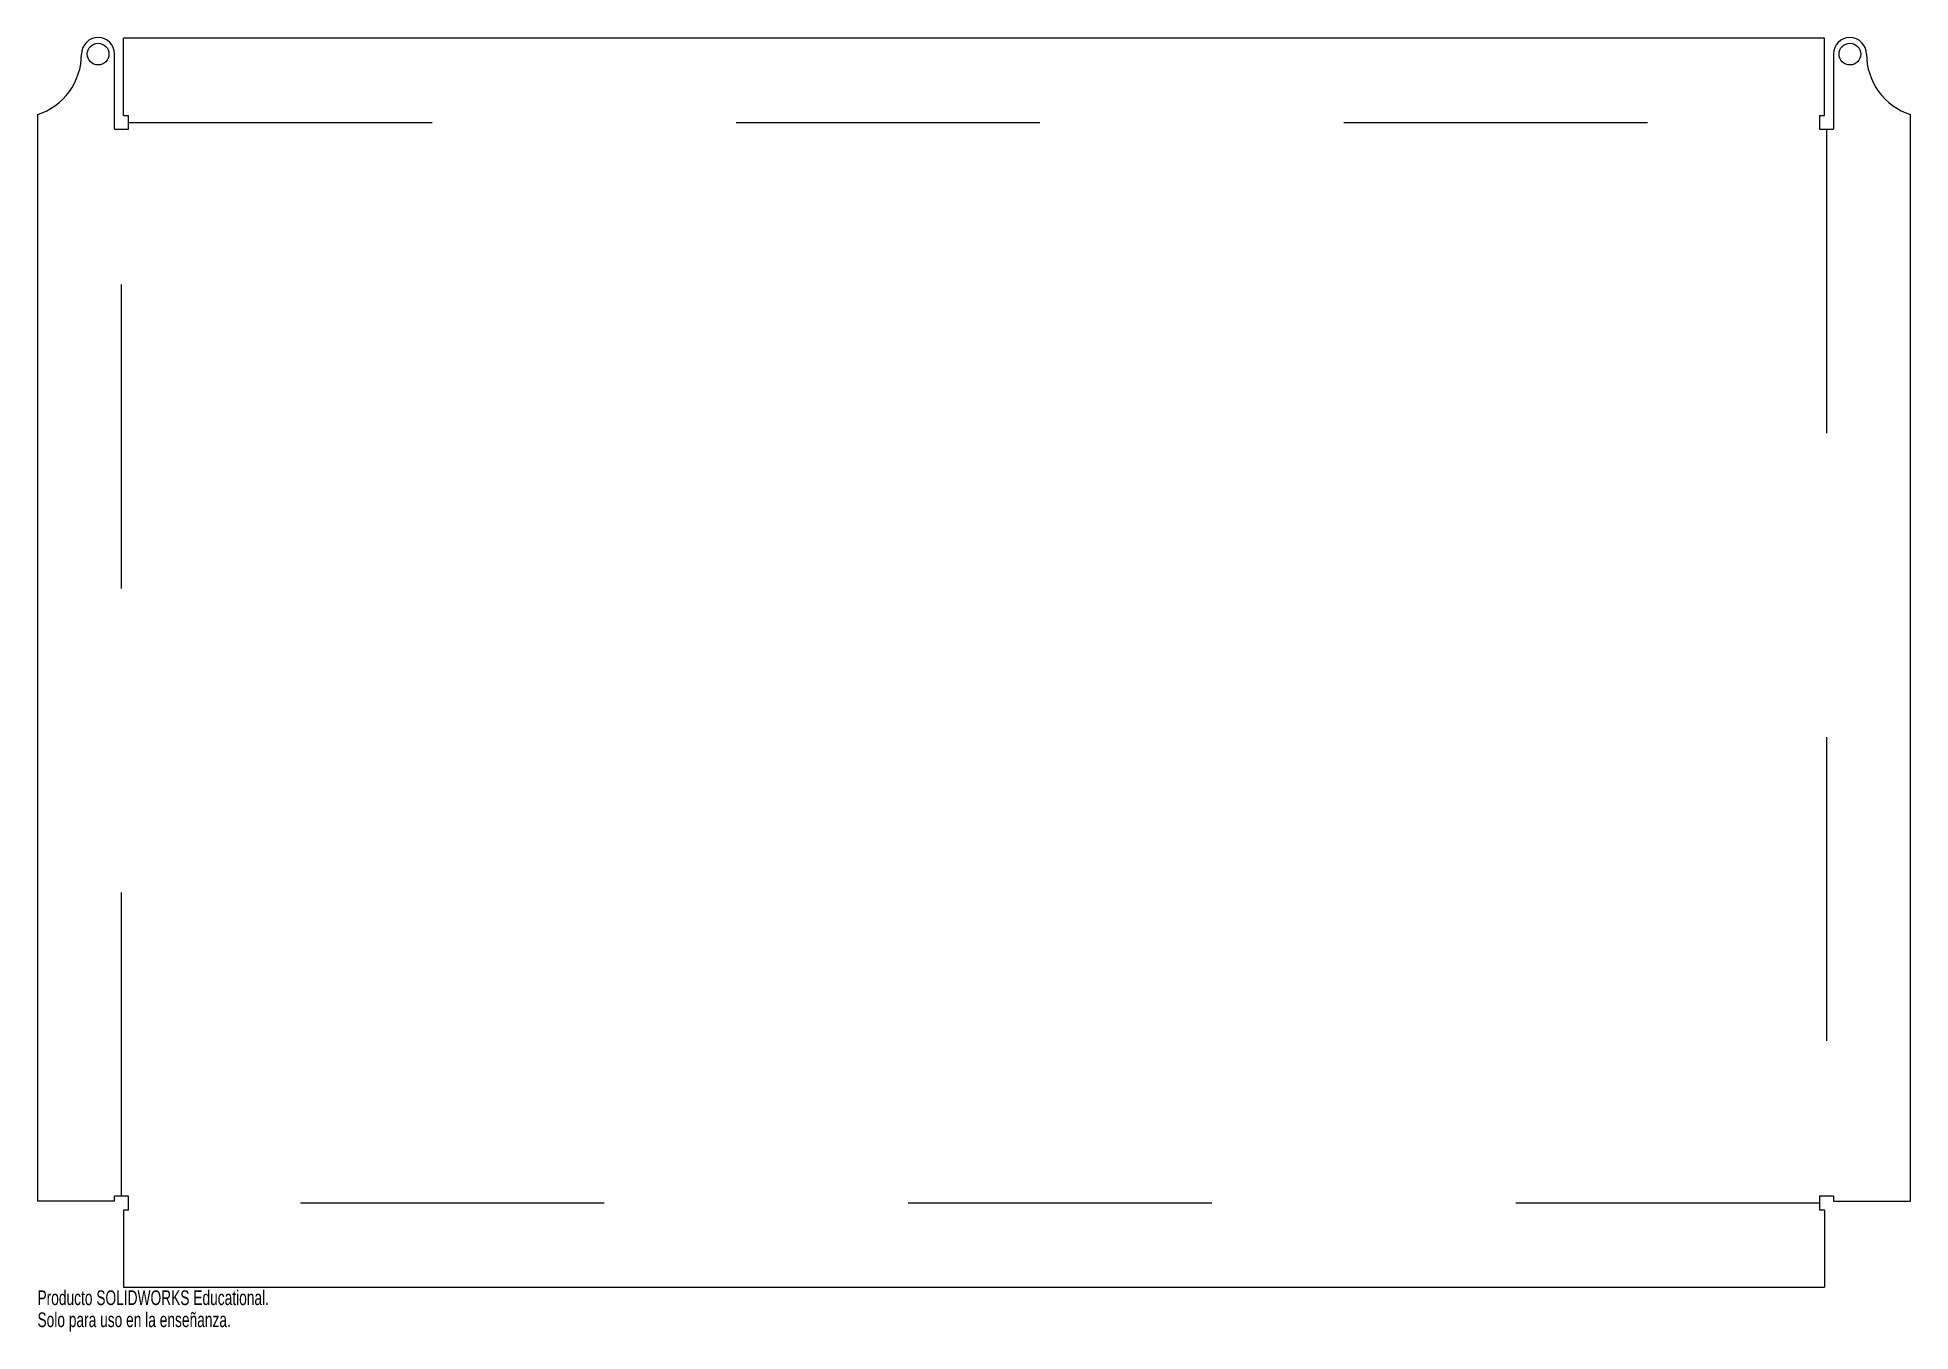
# Model space of a CAD drawing. Header units: metres. Extents: x 0.019 to 0.635, y 0.004 to 0.43.
import ezdxf

# ---------------------------------------------------------------- set-up
doc = ezdxf.new("R2010")
doc.units = ezdxf.units.M
doc.linetypes.add('HIDDEN', pattern=[0.001905, 0.00127, -0.000635])
doc.styles.add('SLDTEXTSTYLE0', font='TXT', dxfattribs={"width": 0.7})

msp = doc.modelspace()

# ---------------------------------------------------------------- linework, layer by layer
at = {"color": 7, "linetype": 'Continuous', "lineweight": 25}
for p, q in [((0.0471, 0.4044), (0.0471, 0.4298)), ((0.60695, 0.4298), (0.0471, 0.4298)), ((0.60695, 0.4044), (0.60695, 0.4298)), ((0.04416, 0.39985), (0.04416, 0.4246)), ((0.60989, 0.4246), (0.60989, 0.39985)), ((0.01876, 0.40466), (0.01876, 0.0471)), ((0.0471, 0.4044), (0.04871, 0.4044)), ((0.04871, 0.39985), (0.04871, 0.4044)), ((0.60534, 0.4044), (0.60695, 0.4044)), ((0.60534, 0.4044), (0.60534, 0.39985)), ((0.63529, 0.0471), (0.63529, 0.40466)), ((0.04416, 0.39985), (0.04871, 0.39985)), ((0.60534, 0.39985), (0.60989, 0.39985)), ((0.04416, 0.0471), (0.01876, 0.0471)), ((0.04871, 0.04871), (0.04416, 0.04871)), ((0.04416, 0.0471), (0.04416, 0.04871)), ((0.0471, 0.04416), (0.0471, 0.01876)), ((0.04871, 0.04416), (0.0471, 0.04416)), ((0.04871, 0.04416), (0.04871, 0.04871)), ((0.60989, 0.04871), (0.60534, 0.04871)), ((0.60534, 0.04871), (0.60534, 0.04416)), ((0.60695, 0.04416), (0.60534, 0.04416)), ((0.60695, 0.04416), (0.60695, 0.01876)), ((0.60989, 0.04871), (0.60989, 0.0471)), ((0.60989, 0.0471), (0.63529, 0.0471)), ((0.0471, 0.01876), (0.60695, 0.01876))]:
    msp.add_line(p, q, dxfattribs=at)
at = {"color": 7, "linetype": 'HIDDEN'}
for p, q in [((0.04871, 0.40212), (0.60534, 0.40212)), ((0.04644, 0.04871), (0.04644, 0.39985)), ((0.60761, 0.39985), (0.60761, 0.04871)), ((0.60534, 0.04644), (0.04871, 0.04644))]:
    msp.add_line(p, q, dxfattribs=at)
at = {"color": 7, "linetype": 'Continuous', "lineweight": 25}
for centre in [(0.03871, 0.4246), (0.61534, 0.4246)]:
    msp.add_circle(centre, 0.00357, dxfattribs=at)
for centre, radius, start, end in [((0.03871, 0.4246), 0.00545, 0, 180), ((0.61534, 0.4246), 0.00545, 0, 180), ((0.01229, 0.4246), 0.02097, 287.98673, 0), ((0.64176, 0.4246), 0.02097, 180, 252.01327)]:
    msp.add_arc(centre, radius, start, end, dxfattribs=at)

# ---------------------------------------------------------------- texts
at = {"color": 7, "linetype": 'Continuous', "char_height": 0.0048336, "attachment_point": 1, "style": 'SLDTEXTSTYLE0'}
for s, insert in [('Producto SOLIDWORKS Educational.', (0.01876, 0.01774)), ('Solo para uso en la enseñanza.', (0.01876, 0.01049))]:
    msp.add_mtext(s, dxfattribs=dict(at, insert=insert))

doc.saveas('drawing.dxf')
